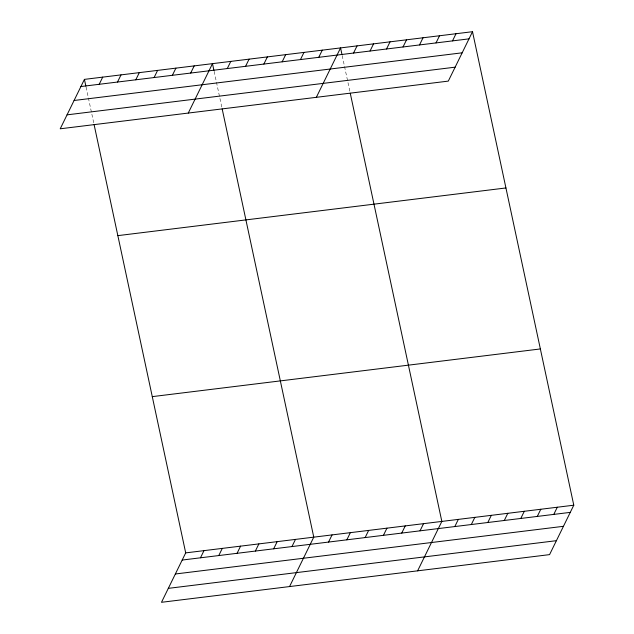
<?xml version="1.0" encoding="UTF-8"?>
<svg xmlns="http://www.w3.org/2000/svg" width="634" height="634" viewBox="0 0 634 634"><rect width="100%" height="100%" fill="white"/><g stroke="black" fill="none" stroke-linecap="round" stroke-linejoin="round"><path stroke-width="0.48" stroke-dasharray="3.17 2.38" d="M342.209 55.626L347.575 80.708M347.987 82.634L350.055 92.279M214.141 71.357L221.979 108.01M86.073 87.096L93.911 123.749"/><path stroke-width="0.95" d="M84.425 79.377L60.214 128.797L448.301 81.112L472.512 31.7L84.425 79.377L85.867 86.129M99.205 84.298L102.716 77.126M117.504 82.048L121.015 74.883M135.795 79.805L139.306 72.633M154.094 77.554L157.604 70.39M172.393 75.303L175.903 68.139M190.683 73.061L194.194 65.888M188.282 113.058L212.493 63.646L213.935 70.398M227.273 68.559L230.784 61.395M245.572 66.316L249.083 59.152M263.871 64.066L267.382 56.901M282.162 61.823L285.672 54.651M300.461 59.572L303.971 52.408M318.759 57.322L322.27 50.157M316.35 97.327L340.561 47.907L342.003 54.659M353.542 53.05L357.053 45.886M370.042 51.021L373.553 43.857M386.534 49L390.045 41.828M403.026 46.971L406.537 39.807M419.518 44.943L423.029 37.778M94.117 124.708L185.699 552.888L161.488 602.3L549.575 554.623L573.786 505.203L472.512 31.7M436.018 42.922L439.528 35.75M452.51 40.893L456.02 33.729M200.479 557.801L203.989 550.637M218.778 555.558L222.288 548.386M237.068 553.308L240.579 546.143M255.367 551.057L258.878 543.893M273.666 548.814L277.177 541.642M291.957 546.563L295.468 539.399M289.556 586.569L313.767 537.149L222.185 108.977M328.547 542.07L332.058 534.906M346.846 539.819L350.356 532.655M365.144 537.577L368.655 530.404M383.435 535.326L386.946 528.162M401.734 533.075L405.245 525.911M420.033 530.832L423.544 523.668M417.624 570.83L441.835 521.417L350.261 93.246M454.816 526.561L458.327 519.389M471.316 524.532L474.826 517.368M487.808 522.503L491.318 515.339M504.299 520.474L507.81 513.31M520.791 518.454L524.302 511.289M537.291 516.425L540.802 509.26M553.783 514.396L557.294 507.232M80.914 86.541L469.001 38.864M74.083 100.489L462.17 52.812M67.045 114.849L455.133 67.172M117.845 235.634L505.932 187.957M152.271 396.63L540.366 348.946M185.699 552.888L573.786 505.203M182.188 560.052L570.275 512.375M175.356 573.992L563.444 526.315M168.319 588.36L556.406 540.683"/></g></svg>
